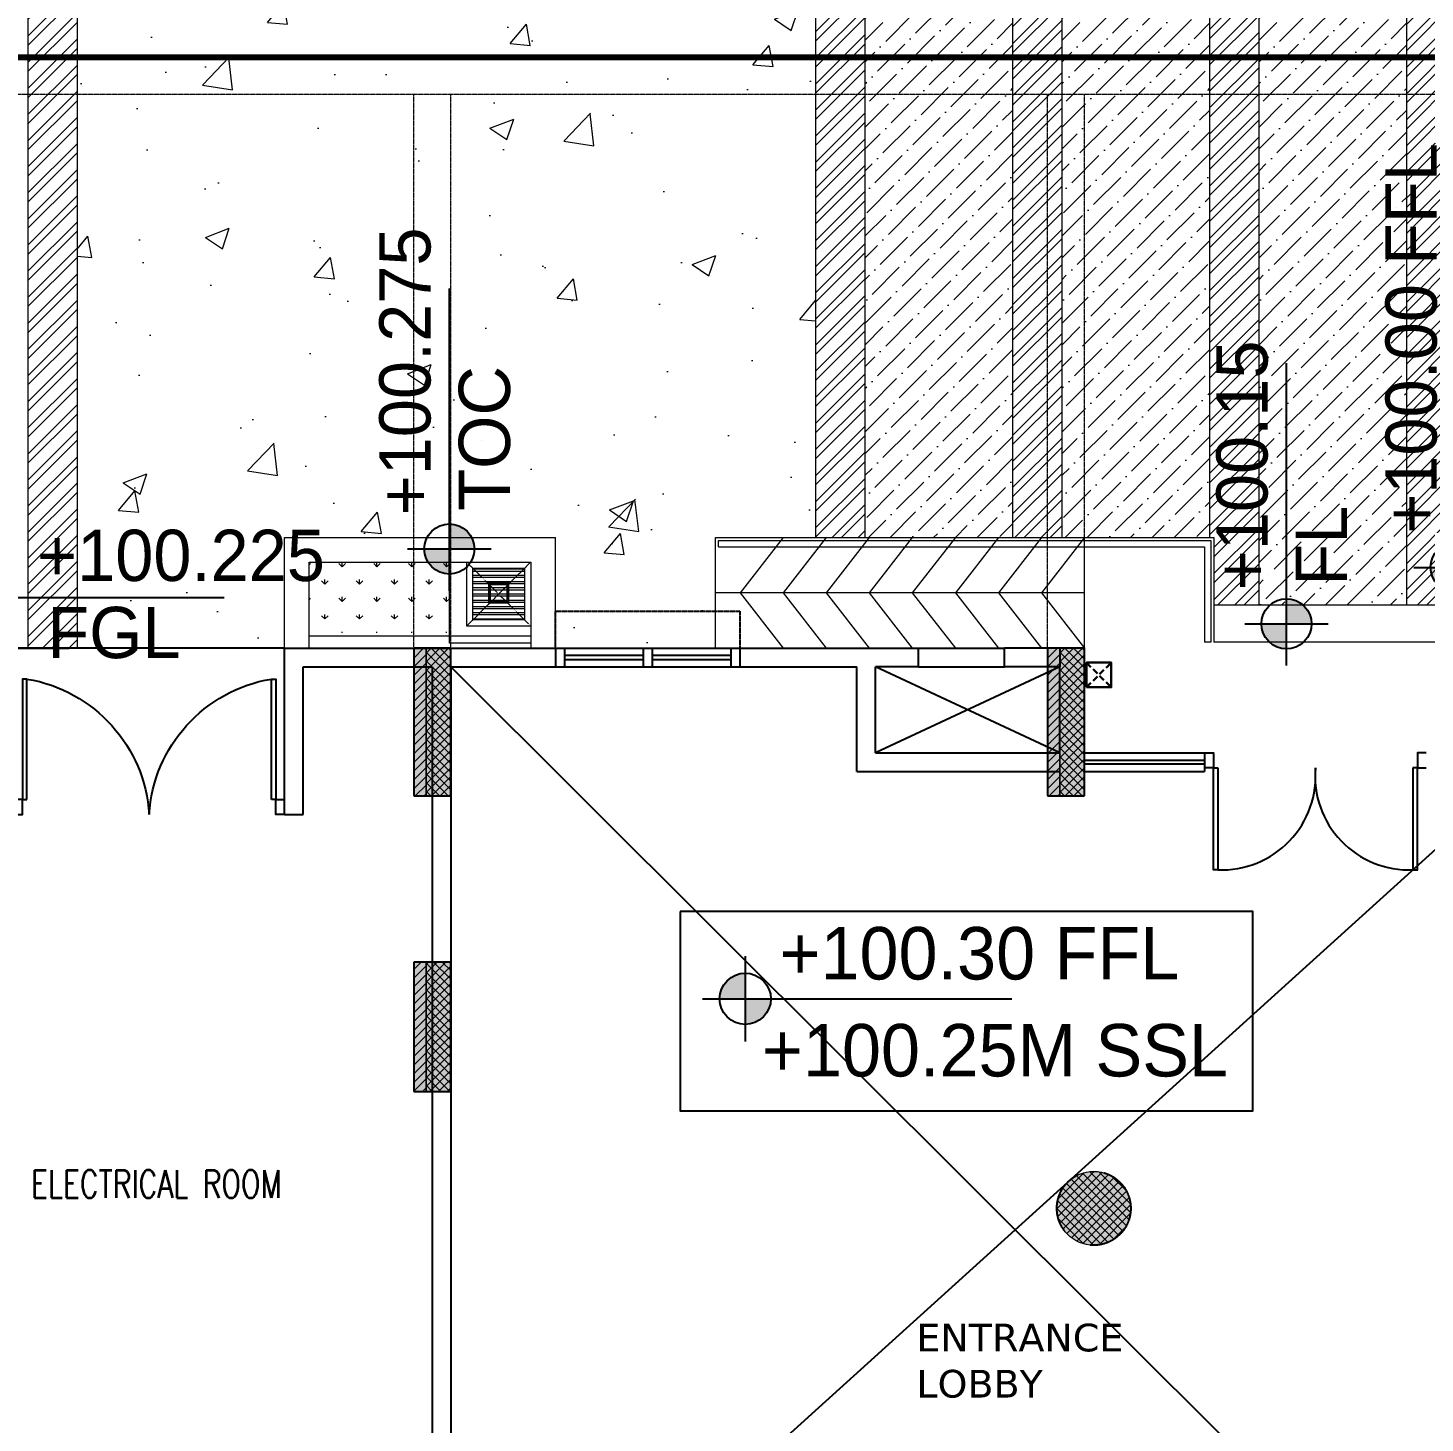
# Model space of a CAD drawing. Header units: millimetres. Extents: x 7964926 to 16080295, y -6277184 to -2986664.
# Drawn here: x 8075576 to 8086928, y -3097155 to -3085820 of the extents above; entities that cross this region are included whole.
import ezdxf

# ---------------------------------------------------------------- set-up
doc = ezdxf.new("R2010")
doc.units = ezdxf.units.MM
doc.header["$LTSCALE"] = 2000
doc.header["$MEASUREMENT"] = 0
for name, pattern in [('( Hidden )', [0.375, 0.25, -0.125]), ('1', [0, 0, 0]), ('CONTINOUS', [0]), ('DASHED2', [0.375, 0.25, -0.125]), ('HIDDEN', [0.375, 0.25, -0.125])]:
    doc.linetypes.add(name, pattern=pattern)
for name, color, linetype in [('a-chajja', 2, 'HIDDEN'), ('a-col', 8, 'DASHED2'), ('a-cutout', 8, 'Continuous'), ('a-door', 8, 'Continuous'), ('a-ele 1', 8, 'Continuous'), ('a-glazing', 5, 'Continuous'), ('a-hat col', 252, 'Continuous'), ('a-hatch', 8, 'Continuous'), ('a-hatch con 1', 253, 'Continuous'), ('a-stair', 1, 'Continuous'), ('a-text m', 8, 'Continuous'), ('a-wall', 8, 'Continuous'), ('a-window', 8, 'Continuous'), ('L-FL', 7, 'Continuous')]:
    doc.layers.add(name, color=color, linetype=linetype)
for name, color, linetype, lineweight in [('BASEMENT EDGE', 4, 'Continuous', 5), ('L - paving', 9, 'Continuous', 5), ('L-CHAMBERS', 50, 'Continuous', 5), ('L-CORECUT', 4, 'Continuous', 5), ('L-ELE 1', 24, 'Continuous', 20), ('L-ELE 2', 30, 'Continuous', 15), ('L-ELE 4', 27, 'Continuous', 9), ('L-ELE-4', 44, 'Continuous', 5), ('L-HATCH-1', 9, 'Continuous', 5), ('L-Paver 400x400', 250, '1', 13), ('L-SHRUBS', 96, 'Continuous', 18), ('PS-CUTOUT', 10, 'CONTINOUS', 30), ('STR-Column', 250, 'Continuous', 15), ('STR-Column Hatch', 250, 'Continuous', 15), ('STR-Podium Beam', 8, 'Continuous', 15), ('STR-Retaining Wall', 250, 'HIDDEN', 15)]:
    doc.layers.add(name, color=color, linetype=linetype, lineweight=lineweight)
doc.styles.add('a-100 txt m', font='romans.shx', dxfattribs={"width": 0.75, "height": 300})
doc.styles.add('a-con txt m', font='verdana.ttf', dxfattribs={"height": 300})
doc.styles.add('Century Gothic', font='GOTHIC.TTF')
doc.styles.get("Standard").update_dxf_attribs({"font": 'romans.shx', "width": 0.75})
pattern_1 = [(45, (5567526.440828342, -3588698.785654349), (-35.35533905932737, 35.35533905932738), []), (135, (5567526.440828342, -3588698.785654349), (-35.35533905932738, -35.35533905932737), [])]
pattern_2 = [(45, (5567526.440828342, -3591298.78565435), (-35.35533905932737, 35.35533905932738), []), (135, (5567526.440828342, -3591298.78565435), (-35.35533905932738, -35.35533905932737), [])]
pattern_3 = [(45, (5572676.440828342, -3588698.785654348), (-35.35533905932737, 35.35533905932738), []), (135, (5572676.440828342, -3588698.785654348), (-35.35533905932738, -35.35533905932737), [])]
pattern_4 = [(45, (5581338.427495865, -3480568.836016564), (-35.35533905932737, 35.35533905932738), [])]
pattern_5 = [(45, (5581338.427495865, -3483168.836016574), (-35.35533905932737, 35.35533905932738), [])]
pattern_6 = [(45, (5586488.427495865, -3480568.836016572), (-35.35533905932737, 35.35533905932738), [])]
pattern_7 = [(315, (5576713.427495865, -3569916.594752855), (35.35533905932738, 35.35533905932736), []), (44.99999999999999, (5576713.427495865, -3569916.594752855), (-35.35533905932736, 35.35533905932738), [])]
pattern_8 = [(45, (0, 0), (-106.0660171779821, 106.0660171779821), []), (45, (0, 75), (-106.0660171779821, 106.0660171779821), [])]

# ---------------------------------------------------------------- blocks, each defined once
blk = doc.blocks.new('basement - column')
at = {"layer": 'a-hat col'}
h = blk.add_hatch(color=256, dxfattribs=at)
h.dxf.hatch_style = 1
h.paths.add_polyline_path([(90925.0000493573, -4799.30829999689), (90625.00004935637, -4799.30829999689), (90625.00004935637, -5999.30829999689), (90925.0000493573, -5999.30829999689)])
h = blk.add_hatch(color=256, dxfattribs=at)
h.dxf.hatch_style = 1
h.paths.add_polyline_path([(96075.00004935637, -4799.308299995959), (95775.00004935637, -4799.308299995959), (95775.00004935637, -5999.308299995959), (96075.00004935637, -5999.308299995959)])
h = blk.add_hatch(color=256, dxfattribs=at)
h.dxf.hatch_style = 1
h.paths.add_polyline_path([(90925.0000493573, -7349.308299998287), (90625.0000493573, -7349.308299998287), (90625.0000493573, -8399.308299997821), (90925.0000493573, -8399.308299997821)])
h = blk.add_hatch(color=256, dxfattribs=at)
h.dxf.hatch_style = 1
edge = h.paths.add_edge_path()
edge.add_arc((96150.00004934799, -9349.308299996424), 300, 0, 360)
at = {"layer": 'a-col', "linetype": 'DASHED2', "ltscale": 0.001}
for points in [[(90625.00004935637, -5999.30829999689), (90925.0000493573, -5999.30829999689), (90925.0000493573, -4799.30829999689), (90625.00004935637, -4799.30829999689)], [(95775.00004935637, -5999.308299995959), (96075.00004935637, -5999.308299995959), (96075.00004935637, -4799.308299995959), (95775.00004935637, -4799.308299995959)], [(90625.0000493573, -8399.308299997821), (90925.0000493573, -8399.308299997821), (90925.0000493573, -7349.308299998287), (90625.0000493573, -7349.308299998287)]]:
    blk.add_lwpolyline(points, close=True, dxfattribs=at)
at = {"layer": 'a-col'}
blk.add_circle((96150.00004934799, -9349.308299996424), 300, dxfattribs=at)
blk = doc.blocks.new('finish lvl')
h = blk.add_hatch(color=256)
edge = h.paths.add_edge_path()
edge.add_ellipse((0.03779312691722225, 0.003030802937928456), major_axis=(-0.030468540123942, 0.030468540123942), ratio=0.9999999999984531, start_angle=-45.0000000000443, end_angle=45.00000000010281)
edge.add_line((-0.005295895751714852, 0.003030802937701083), (0.03779312691722236, 0.003030802937701083))
edge.add_line((0.03779312691722225, 0.003030802937928456), (0.03779312691722225, 0.04611982560686556))
edge = h.paths.add_edge_path()
edge.add_ellipse((0.03779312691722225, 0.003030802937928456), major_axis=(-0.030468540123909, 0.030468540123909), ratio=0.9999999999995983, start_angle=134.9999999999885, end_angle=224.999999999953)
edge.add_line((0.0808821495866141, 0.003030802938383204), (0.03779312691767689, 0.003030802938383204))
edge.add_line((0.03779312691722225, 0.003030802937928456), (0.03779312691722225, -0.04005821973088135))
for p, q in [((0.03779312691676751, 0.07484584072017242), (0.03779312691722225, -0.06878423484386076)), ((-0.03402191086343009, 0.00303080293815583), (0.4857257542894331, 0.003030802937473709))]:
    blk.add_line(p, q)
blk.add_ellipse((0.037793126917677, 0.00303080293815583), major_axis=(-0.030468540123953, 0.030468540123953), ratio=0.9999999999978331, start_param=1.570796326794534, end_param=7.85398163397412)
at = {"layer": 'L-FL'}
for tag, p in [('%%P0.00', (0.1256311287966128, 0.03566715156830469)), ('FIN.LVL.', (0.1074625354408454, -0.1030079454646966))]:
    blk.add_attdef(tag, p, '', height=0.08000000000000004, dxfattribs=at)
blk = doc.blocks.new('door1800')
at = {"layer": 'a-door'}
for points in [[(129709.0741693483, -237811.5001764167), (129709.0741693483, -237884.8335097501), (129583.3598836342, -237884.8335097501), (129583.3598836342, -237811.5001764167)], [(129709.0741693483, -239664.8335097511), (129709.0741693483, -239591.5001764176), (129583.3598836342, -239591.5001764176), (129583.3598836342, -239664.8335097511)]]:
    blk.add_lwpolyline(points, dxfattribs=at)
for points in [[(129583.3598836342, -237921.5001764167), (128730.7319394711, -237921.5001764167), (128730.7319394711, -237884.8335097501), (129583.3598836342, -237884.8335097501)], [(129583.3598836342, -239554.8335097511), (128730.7319394711, -239554.8335097511), (128730.7319394711, -239591.5001764176), (129583.3598836342, -239591.5001764176)]]:
    blk.add_lwpolyline(points, close=True, dxfattribs=at)
for centre, start, end in [((129517.360801338, -237953.6524357977), 177.6594249235245, 274.8088161668657), ((129517.360801338, -239522.68125037), 85.19118383318418, 182.340575076461)]:
    blk.add_arc(centre, 787.2856750260864, start, end, dxfattribs=at)
blk = doc.blocks.new('electrical room_2.2m')
at = {"layer": 'a-door'}
for points in [[(0, 0), (71.22302158270031, 0), (71.22302158270031, -122.0966084273532), (0, -122.0966084273532)], [(2200, 0), (2128.7769784173, 0), (2128.7769784173, -122.0966084273532), (2200, -122.0966084273532)]]:
    blk.add_lwpolyline(points, dxfattribs=at)
for points in [[(106.8345323745161, -122.0966084273532), (106.8345323745161, -1100), (71.22302158270031, -1100), (71.22302158270031, -122.0966084273532)], [(2093.165467626415, -122.0966084273532), (2093.165467626415, -1100), (2128.7769784173, -1100), (2128.7769784173, -122.0966084273532)]]:
    blk.add_lwpolyline(points, close=True, dxfattribs=at)
for centre, radius, start, end in [((-89.00490347947928, 74.89994564745575), 1191.109972668907, 279.463402985124, 356.4294352918213), ((2288.963353715837, 75.30975727597252), 1191.507380513279, 183.5891172848241, 260.5418078753237)]:
    blk.add_arc(centre, radius, start, end, dxfattribs=at)
blk = doc.blocks.new('block 2')
at = {"layer": 'a-hatch con 1'}
h = blk.add_hatch(color=256, dxfattribs=at)
h.dxf.hatch_style = 1
edge = h.paths.add_edge_path()
edge.add_arc((8161818.714083214, -2858755.335130216), 300, 0, 360)
at = {"layer": 'a-chajja', "ltscale": 0.005}
blk.add_lwpolyline([(8157443.714083211, -2854205.335130211), (8157443.714083211, -2853905.335130209), (8158943.714083211, -2853905.335130209), (8158943.714083211, -2854205.335130211)], dxfattribs=at)
at = {"layer": 'a-col'}
blk.add_circle((8161818.714083214, -2858755.335130216), 300, dxfattribs=at)
at = {"layer": 'a-cutout', "linetype": 'HIDDEN', "ltscale": 1000}
for p, q in [((8165343.714083218, -2863080.335130209), (8156593.714083215, -2854355.335130205)), ((8156593.714083215, -2863080.335842613), (8165293.714083212, -2855205.335130209))]:
    blk.add_line(p, q, dxfattribs=at)
at = {"layer": 'a-stair', "color": 8}
for p, q in [((8155243.714083215, -2854205.335129984), (8153043.714083214, -2854205.335129986)), ((8160393.714083215, -2854205.335130203), (8161093.714083214, -2854205.335130203)), ((8161543.714083211, -2855055.335130211), (8160043.714083211, -2854355.335130211)), ((8161543.714083211, -2854355.335130209), (8160043.714083211, -2855055.335130211)), ((8160393.714083215, -2854355.335130204), (8161093.714083214, -2854355.335130204))]:
    blk.add_line(p, q, dxfattribs=at)
at = {"layer": 'a-wall'}
for p, q in [((8152418.714083214, -2854205.335130211), (8153493.714083214, -2854205.335130212)), ((8155243.714083215, -2854205.335130211), (8156393.714083211, -2854205.335130209)), ((8155243.714083215, -2855555.335130211), (8155243.714083215, -2854205.335130211)), ((8156393.714083211, -2854205.335130211), (8157443.714083211, -2854205.335130211)), ((8157443.714083211, -2854205.335130211), (8157443.714083211, -2854355.335130209)), ((8158943.714083211, -2854205.335130208), (8160393.714083212, -2854205.335130203)), ((8158943.714083211, -2854205.335130208), (8158943.714083211, -2854355.335130209)), ((8160393.714083212, -2854355.335130208), (8160393.714083212, -2854205.335130203)), ((8161093.714083214, -2854355.335130204), (8161093.714083214, -2854205.335130206)), ((8161543.714083211, -2854205.335130209), (8161093.714083214, -2854205.335130206)), ((8161543.714083211, -2854205.335130206), (8161543.714083211, -2854355.335130206)), ((8155393.714083214, -2854355.335130211), (8156443.714083214, -2854355.335130209)), ((8155393.714083214, -2855555.335130211), (8155393.714083214, -2854355.335130211)), ((8156443.714083214, -2854355.335130209), (8156443.714083214, -2861230.335130209)), ((8156593.714083212, -2854355.335130209), (8157443.714083211, -2854355.335130209)), ((8156593.714083214, -2854355.335130208), (8156593.714083215, -2863730.335130208)), ((8158943.714083211, -2854355.335130209), (8159893.714083211, -2854355.335130209)), ((8159893.714083211, -2855205.335130209), (8159893.714083211, -2854355.335130209)), ((8160043.714083211, -2855055.335130211), (8160043.714083211, -2854355.335130211)), ((8160393.714083212, -2854355.335130208), (8160043.714083211, -2854355.335130211)), ((8161543.714083211, -2854355.335130209), (8161093.714083214, -2854355.335130206)), ((8161543.714083211, -2855055.335130211), (8161543.714083211, -2854355.335130209)), ((8160043.714083211, -2855055.335130211), (8161543.714083211, -2855055.335130211)), ((8159893.714083211, -2855205.335130209), (8161543.714083211, -2855205.335130209)), ((8155243.714083215, -2855555.335130211), (8155393.714083214, -2855555.335130211))]:
    blk.add_line(p, q, dxfattribs=at)
at = {"layer": 'a-window'}
for p, q in [((8157443.714083211, -2854205.335130211), (8158943.714083211, -2854205.335130211)), ((8157518.714083211, -2854205.335130211), (8157518.714083211, -2854355.335130209)), ((8158156.214083211, -2854205.335130213), (8158156.214083211, -2854355.335130211)), ((8158231.214083211, -2854205.335130213), (8158231.214083211, -2854355.335130211)), ((8158868.714083211, -2854205.335130211), (8158868.714083211, -2854355.335130209)), ((8157518.714083211, -2854262.835130209), (8158156.214083211, -2854262.835130211)), ((8157518.714083211, -2854297.835130211), (8158156.214083211, -2854297.835130212)), ((8158231.214083211, -2854262.835130211), (8158868.714083211, -2854262.835130209)), ((8158231.214083211, -2854297.835130212), (8158868.714083211, -2854297.835130211)), ((8157443.714083211, -2854355.335130209), (8158943.714083211, -2854355.335130209)), ((8161743.714083212, -2855055.335130211), (8162718.714083214, -2855055.335130211)), ((8161743.714083212, -2855115.335130211), (8162718.714083214, -2855115.335130211)), ((8162718.714083214, -2855055.335130193), (8162718.714083214, -2855205.335130211)), ((8161743.714083212, -2855145.335130209), (8162718.714083214, -2855145.335130209)), ((8161743.714083212, -2855205.335130209), (8162718.714083214, -2855205.335130209))]:
    blk.add_line(p, q, dxfattribs=at)
at = {"layer": 'a-glazing', "xscale": 0.971223021582166, "yscale": 0.971223021582166, "zscale": 0.971223021582166, "rotation": 90}
blk.add_blockref('door1800', (7931750.710314887, -2981031.774071591), dxfattribs=at)
at = {"layer": 'a-hatch', "xscale": -1, "rotation": 180}
blk.add_blockref('electrical room_2.2m', (8153043.714083214, -2855555.335130211), dxfattribs=at)

msp = doc.modelspace()

# ---------------------------------------------------------------- hatches: boundary and pattern name
at = {"layer": 'L - paving'}
h = msp.add_hatch(dxfattribs=at)
h.set_pattern_fill('AR-CONC', color=252, scale=275)
h.set_pattern_definition([(49.99999999999999, (0, 0), (1972.465502152072, -172.5683712021365), [206.25, -2268.75]), (355, (0, 0), (-381.56616743575, 2068.528367675033), [165, -1815]), (100.45144446, (164.37212275, -14.380696), (1590.899328499558, 1895.959975163731), [175.285528, -1928.140808]), (46.18420000000002, (0, 550), (2934.913659346824, -455.1780221809605), [309.3749999999999, -3403.125]), (96.63563549, (244.57604875, 512.06840575), (2570.320350604128, 2678.826152130014), [262.9284405, -2892.21284]), (351.1841639899999, (0, 550), (2570.320348900626, 2678.826150742473), [247.5, -2722.50000275]), (21, (275, 412.5), (1641.49439332577, -1107.201949329682), [206.25, -2268.75]), (326.0000000000001, (275, 412.5), (669.1171627843497, 1994.162623878846), [165, -1815]), (71.45144474, (411.7911985, 320.2331715), (2310.61153600742, 886.9606702174731), [175.2855225, -1928.140808]), (37.50000000000001, (0, 0), (33.43960212254934, 915.4580980361065), [0, -1793, 0, -1842.5, 0, -1821.875]), (7.499999999999999, (0, 0), (723.4412279659086, 1084.632207676491), [0, -1050.5, 0, -1751.75, 0, -694.375]), (327.5, (-613.25, 0), (1468.011699474125, -62.02589726954433), [0, -687.5, 0, -2145, 0, -2846.25]), (317.5, (-888.25, 0), (1603.761965691562, 275.2887014138738), [0, -893.75, 0, -1424.5, 0, -2021.25])])
h.paths.add_polyline_path([(8076936.190326476, -3082769.965250115), (8075976.190326476, -3082769.965250115), (8075976.190326478, -3082059.965250115), (8076936.190326476, -3082059.965250115)], flags=16)
h.paths.add_polyline_path([(8081161.253626472, -3089959.965259583), (8081976.190326476, -3089959.965259583), (8081976.190326476, -3082059.965250113), (8081976.057637571, -3082059.965250113), (8081016.057637572, -3082059.965250112), (8075976.123982028, -3082059.965250115), (8075976.256670929, -3090859.965240718), (8077661.253626476, -3090859.965254886), (8077661.253626476, -3089959.965259583), (8079861.253626471, -3089959.965259584), (8079861.253626472, -3090859.965273384), (8081161.253626472, -3090859.965284314)])
h = msp.add_hatch(dxfattribs=at)
h.set_pattern_fill('ANSI36', color=256, scale=1000)
h.set_pattern_definition([(45, (8014508.394059982, -3160507.563907777), (66.29126073623884, 243.0679560328757), [312.5, -62.5, 0, -62.5])])
h.paths.add_polyline_path([(8082376.190326475, -3089959.965259583), (8083576.190326479, -3089959.965259583), (8083576.190326476, -3084109.965291646), (8082376.190326476, -3084109.965291646)])
h = msp.add_hatch(dxfattribs=at)
h.set_pattern_fill('ANSI36', color=256, scale=1000)
h.set_pattern_definition([(45, (8016108.394059982, -3160507.563907777), (66.29126073623884, 243.0679560328757), [312.5, -62.5, 0, -62.5])])
h.paths.add_polyline_path([(8083976.190326478, -3089959.965259583), (8085176.190326481, -3089959.965259583), (8085176.190326477, -3084109.965291646), (8083976.190326476, -3084109.965291646)])
h = msp.add_hatch(dxfattribs=at)
h.set_pattern_fill('ANSI36', color=256, scale=1000)
h.set_pattern_definition([(45, (8017708.394059982, -3160507.563907777), (66.29126073623884, 243.0679560328757), [312.5, -62.5, 0, -62.5])])
h.paths.add_polyline_path([(8085576.190326476, -3090509.965240724), (8086776.190326476, -3090509.965240724), (8086776.190326478, -3084109.965291646), (8085576.19032648, -3084109.965291646)])
at = {"layer": 'L-HATCH-1'}
h = msp.add_hatch(dxfattribs=at)
h.set_pattern_fill('STEEL', color=26, scale=1200)
h.set_pattern_definition(pattern_8)
h.paths.add_polyline_path([(8075576.190326479, -3090859.965240719), (8075976.190326482, -3090859.965240718), (8075976.190326479, -3082059.965250114), (8075576.190326477, -3082059.965250114)])
h = msp.add_hatch(dxfattribs=at)
h.set_pattern_fill('STEEL', color=26, scale=1200)
h.set_pattern_definition(pattern_8)
h.paths.add_polyline_path([(8081976.190326481, -3089959.965259583), (8082376.190326482, -3089959.965259583), (8082376.190326479, -3082059.965250114), (8081976.190326477, -3082059.965250114)])
h = msp.add_hatch(dxfattribs=at)
h.set_pattern_fill('STEEL', color=26, scale=1200)
h.set_pattern_definition(pattern_8)
h.paths.add_polyline_path([(8083576.190326481, -3089959.965259583), (8083976.190326482, -3089959.965259583), (8083976.190326479, -3082059.965250114), (8083576.190326477, -3082059.965250114)])
h = msp.add_hatch(dxfattribs=at)
h.set_pattern_fill('STEEL', color=26, scale=1200)
h.set_pattern_definition(pattern_8)
h.paths.add_polyline_path([(8085211.386266002, -3089959.965259583), (8085211.386266002, -3090509.965240724), (8085576.190326482, -3090509.965240724), (8085576.190326479, -3082059.965250114), (8085176.190326477, -3082059.965250114), (8085176.190326481, -3089959.965259583)])
h = msp.add_hatch(dxfattribs=at)
h.set_pattern_fill('STEEL', color=26, scale=1200)
h.set_pattern_definition(pattern_8)
h.paths.add_polyline_path([(8086776.190326481, -3090509.965240724), (8087176.190326482, -3090509.965240724), (8087176.190326479, -3082059.965250114), (8086776.190326477, -3082059.965250114)])
at = {"layer": 'L-Paver 400x400', "true_color": 0x636466}
h = msp.add_hatch(dxfattribs=at)
h.set_pattern_fill('ANSI32', color=251, scale=135, angle=315)
h.set_pattern_definition([(0, (80527.50619294867, 57849.15650661709), (1.4210854715202e-14, 50.62500000000001), []), (0, (80544.38119292073, 57832.28150664549), (1.4210854715202e-14, 50.62500000000001), [])])
h.paths.add_polyline_path([(8079611.253626472, -3090209.965291785), (8079191.253626303, -3090209.965291784), (8079191.253626302, -3090629.965291589), (8079611.253626471, -3090629.965291589)])
at = {"layer": 'L-SHRUBS'}
h = msp.add_hatch(dxfattribs=at)
h.set_pattern_fill('GRASS', color=256, scale=200)
h.set_pattern_definition([(90, (0, 0), (-141.4213562, 141.4213562), [37.5, -245.3427126]), (45, (0, 0), (-141.4213562373095, 141.4213562373095), [37.5, -162.5]), (135, (0, 0), (-141.4213562373095, -141.4213562373095), [37.5, -162.5])])
h.paths.add_polyline_path([(8077861.253626477, -3090734.965291171), (8079001.253626473, -3090734.965291171), (8079001.253626476, -3090159.965259583), (8077861.253626477, -3090159.965259583)])
at = {"layer": 'STR-Column Hatch'}
h = msp.add_hatch(dxfattribs=at)
h.set_pattern_fill('ANSI31', color=250, scale=400)
h.set_pattern_definition(pattern_4)
h.paths.add_polyline_path([(8078711.057686947, -3092059.965240715), (8078811.057686947, -3092059.965240715), (8078811.057686947, -3090859.965240715), (8078711.057686947, -3090859.965240715)])
h = msp.add_hatch(dxfattribs=at)
h.set_pattern_fill('ANSI31', color=250, scale=400)
h.set_pattern_definition(pattern_4)
h.paths.add_polyline_path([(8078711.057686947, -3092059.965240715), (8078811.057686947, -3092059.965240715), (8078811.057686947, -3090859.965240715), (8078711.057686947, -3090859.965240715)])
h = msp.add_hatch(dxfattribs=at)
h.set_pattern_fill('ANSI37', color=250, scale=400)
h.set_pattern_definition(pattern_1)
h.paths.add_polyline_path([(8078811.057686947, -3092059.965240723), (8079011.057686947, -3092059.965240723), (8079011.057686947, -3090859.965240723), (8078811.057686947, -3090859.965240723)])
h = msp.add_hatch(dxfattribs=at)
h.set_pattern_fill('ANSI37', color=250, scale=400)
h.set_pattern_definition(pattern_1)
h.paths.add_polyline_path([(8078811.057686947, -3092059.965240723), (8079011.057686947, -3092059.965240723), (8079011.057686947, -3090859.965240723), (8078811.057686947, -3090859.965240723)])
h = msp.add_hatch(dxfattribs=at)
h.set_pattern_fill('ANSI37', color=250, scale=400)
h.set_pattern_definition(pattern_1)
h.paths.add_polyline_path([(8078811.057686947, -3092059.965240723), (8079011.057686947, -3092059.965240723), (8079011.057686947, -3090859.965240723), (8078811.057686947, -3090859.965240723)])
h = msp.add_hatch(dxfattribs=at)
h.set_pattern_fill('ANSI37', color=250, scale=400)
h.set_pattern_definition(pattern_1)
h.paths.add_polyline_path([(8078811.057686947, -3092059.965240723), (8079011.057686947, -3092059.965240723), (8079011.057686947, -3090859.965240723), (8078811.057686947, -3090859.965240723)])
h = msp.add_hatch(dxfattribs=at)
h.set_pattern_fill('ANSI31', color=250, scale=400)
h.set_pattern_definition(pattern_6)
h.paths.add_polyline_path([(8083861.057686947, -3092059.965240723), (8083961.057686947, -3092059.965240723), (8083961.057686947, -3090859.965240723), (8083861.057686947, -3090859.965240723)])
h = msp.add_hatch(dxfattribs=at)
h.set_pattern_fill('ANSI31', color=250, scale=400)
h.set_pattern_definition(pattern_6)
h.paths.add_polyline_path([(8083861.057686947, -3092059.965240723), (8083961.057686947, -3092059.965240723), (8083961.057686947, -3090859.965240723), (8083861.057686947, -3090859.965240723)])
h = msp.add_hatch(dxfattribs=at)
h.set_pattern_fill('ANSI37', color=250, scale=400)
h.set_pattern_definition(pattern_3)
h.paths.add_polyline_path([(8083961.057686947, -3092059.965240723), (8084161.057686947, -3092059.965240723), (8084161.057686947, -3090859.965240723), (8083961.057686947, -3090859.965240723)])
h = msp.add_hatch(dxfattribs=at)
h.set_pattern_fill('ANSI37', color=250, scale=400)
h.set_pattern_definition(pattern_3)
h.paths.add_polyline_path([(8083961.057686947, -3092059.965240723), (8084161.057686947, -3092059.965240723), (8084161.057686947, -3090859.965240723), (8083961.057686947, -3090859.965240723)])
h = msp.add_hatch(dxfattribs=at)
h.set_pattern_fill('ANSI37', color=250, scale=400)
h.set_pattern_definition(pattern_3)
h.paths.add_polyline_path([(8083961.057686947, -3092059.965240723), (8084161.057686947, -3092059.965240723), (8084161.057686947, -3090859.965240723), (8083961.057686947, -3090859.965240723)])
h = msp.add_hatch(dxfattribs=at)
h.set_pattern_fill('ANSI37', color=250, scale=400)
h.set_pattern_definition(pattern_3)
h.paths.add_polyline_path([(8083961.057686947, -3092059.965240723), (8084161.057686947, -3092059.965240723), (8084161.057686947, -3090859.965240723), (8083961.057686947, -3090859.965240723)])
h = msp.add_hatch(dxfattribs=at)
h.set_pattern_fill('ANSI31', color=250, scale=400)
h.set_pattern_definition(pattern_5)
h.paths.add_polyline_path([(8078711.057686947, -3094459.965240725), (8078811.057686947, -3094459.965240725), (8078811.057686947, -3093409.965240725), (8078711.057686947, -3093409.965240725)])
h = msp.add_hatch(dxfattribs=at)
h.set_pattern_fill('ANSI31', color=250, scale=400)
h.set_pattern_definition(pattern_5)
h.paths.add_polyline_path([(8078711.057686947, -3094459.965240725), (8078811.057686947, -3094459.965240725), (8078811.057686947, -3093409.965240725), (8078711.057686947, -3093409.965240725)])
h = msp.add_hatch(dxfattribs=at)
h.set_pattern_fill('ANSI37', color=250, scale=400)
h.set_pattern_definition(pattern_2)
h.paths.add_polyline_path([(8078811.057686947, -3094459.965240725), (8079011.057686947, -3094459.965240725), (8079011.057686947, -3093409.965240725), (8078811.057686947, -3093409.965240725)])
h = msp.add_hatch(dxfattribs=at)
h.set_pattern_fill('ANSI37', color=250, scale=400)
h.set_pattern_definition(pattern_2)
h.paths.add_polyline_path([(8078811.057686947, -3094459.965240725), (8079011.057686947, -3094459.965240725), (8079011.057686947, -3093409.965240725), (8078811.057686947, -3093409.965240725)])
h = msp.add_hatch(dxfattribs=at)
h.set_pattern_fill('ANSI37', color=250, scale=400)
h.set_pattern_definition(pattern_2)
h.paths.add_polyline_path([(8078811.057686947, -3094459.965240725), (8079011.057686947, -3094459.965240725), (8079011.057686947, -3093409.965240725), (8078811.057686947, -3093409.965240725)])
h = msp.add_hatch(dxfattribs=at)
h.set_pattern_fill('ANSI37', color=250, scale=400)
h.set_pattern_definition(pattern_2)
h.paths.add_polyline_path([(8078811.057686947, -3094459.965240725), (8079011.057686947, -3094459.965240725), (8079011.057686947, -3093409.965240725), (8078811.057686947, -3093409.965240725)])
h = msp.add_hatch(dxfattribs=at)
h.set_pattern_fill('ANSI37', color=250, scale=400, angle=-90.00000000000001)
h.set_pattern_definition(pattern_7)
edge = h.paths.add_edge_path()
edge.add_arc((8084236.057686947, -3095409.965240722), 300, 0, 360)
h = msp.add_hatch(dxfattribs=at)
h.set_pattern_fill('ANSI37', color=250, scale=400, angle=-90.00000000000001)
h.set_pattern_definition(pattern_7)
edge = h.paths.add_edge_path()
edge.add_arc((8084236.057686947, -3095409.965240722), 300, 0, 360)

# ---------------------------------------------------------------- linework, layer by layer
at = {"layer": 'BASEMENT EDGE', "color": 2, "linetype": '( Hidden )', "ltscale": 0.01, "const_width": 50}
msp.add_lwpolyline([(7981805.827278946, -3086059.967953469), (7976491.006109476, -3129797.46565373), (7978510.206521805, -3129797.46565373), (7978510.206521805, -3137797.465291389), (7982586.190326475, -3137797.465291393), (7982586.190326475, -3145584.965291392), (8038276.190326475, -3145584.965291392), (8038276.190326475, -3143084.965291393), (8166136.190326478, -3143084.965291393), (8166136.191441908, -3086059.965282003)], close=True, dxfattribs=at)
at = {"layer": 'L-CHAMBERS', "color": 42}
msp.add_lwpolyline([(8079661.253626472, -3090819.965291785), (8079001.253626474, -3090819.965291785), (8079001.253626474, -3090159.965259583)], dxfattribs=at)
for points in [[(8079661.253626472, -3090679.965291785), (8079141.253626474, -3090679.965291785), (8079141.253626474, -3090159.965291785), (8079661.253626472, -3090159.965291785)], [(8079611.253626472, -3090629.965291785), (8079191.253626474, -3090629.965291785), (8079191.253626474, -3090209.965291785), (8079611.253626472, -3090209.965291785)]]:
    msp.add_lwpolyline(points, close=True, dxfattribs=at)
at = {"layer": 'L-CORECUT', "const_width": 25}
msp.add_lwpolyline([(8079326.253626473, -3090484.965215594), (8079476.253626473, -3090484.965215594), (8079476.253626473, -3090334.965316926), (8079326.253626473, -3090334.965316926)], close=True, dxfattribs=at)
at = {"layer": 'L-ELE 1'}
for p, q in [((8077661.253626477, -3089959.965259583), (8079861.253626471, -3089959.965259584)), ((8077661.253626477, -3090859.965291171), (8077661.253626477, -3089959.965259583)), ((8079861.253626472, -3090859.965341625), (8079861.253626471, -3089959.965259584))]:
    msp.add_line(p, q, dxfattribs=at)
at = {"layer": 'L-ELE 2'}
for p, q in [((8081161.253626473, -3090859.965208613), (8081161.253626473, -3089959.965259583)), ((8081161.253626473, -3089959.965259583), (8084161.253626473, -3089959.965259583)), ((8084161.253626473, -3090859.965208613), (8084161.253626473, -3089959.965259583)), ((8084161.253626473, -3089959.965259583), (8085211.386266002, -3089959.965259583)), ((8085211.386266002, -3089959.965259583), (8085211.386266002, -3090809.965240724)), ((8087911.057686948, -3090509.965240724), (8085211.386266002, -3090509.965240724)), ((8087911.057686946, -3090809.965240724), (8085211.386266002, -3090809.965240724))]:
    msp.add_line(p, q, dxfattribs=at)
for points in [[(8077861.253626477, -3090859.965291171), (8077861.253626477, -3090159.965259583), (8079661.253626472, -3090159.965259583), (8079661.253626472, -3090859.965240717)], [(8077861.253626477, -3090759.965240719), (8079661.253626472, -3090759.965240719)], [(8078711.057686947, -3090859.965291171), (8079011.057686954, -3090859.965291171)]]:
    msp.add_lwpolyline(points, dxfattribs=at)
at = {"layer": 'L-ELE 4'}
for p, q in [((8075576.190326478, -3084309.965291396), (8075576.190326478, -3090859.965240718)), ((8075976.190326478, -3084309.965291396), (8075976.190326478, -3090859.965240718))]:
    msp.add_line(p, q, dxfattribs=at)
for points in [[(8081976.190326478, -3082059.965250115), (8081976.190326478, -3089959.965259583)], [(8082376.190326478, -3082059.965250115), (8082376.190326478, -3089959.965259583)], [(8083576.190326478, -3082059.965250115), (8083576.190326478, -3089959.965259583)], [(8083976.190326478, -3082059.965250115), (8083976.190326478, -3089959.965259583)], [(8085176.190326478, -3082059.965250115), (8085176.190326478, -3089959.965259583)], [(8085576.190326478, -3082059.965250115), (8085576.190326478, -3090509.965240724)], [(8086776.190326478, -3082059.965250115), (8086776.190326478, -3090509.965240724)]]:
    msp.add_lwpolyline(points, dxfattribs=at)
at = {"layer": 'L-ELE 4', "color": 2, "linetype": '( Hidden )', "ltscale": 0.01, "const_width": 50}
msp.add_lwpolyline([(7981805.827280783, -3086059.967953469), (7976491.006111314, -3129797.46565373), (7978510.206523643, -3129797.46565373), (7978510.206523643, -3137797.465291389), (7982586.190328312, -3137797.465291393), (7982586.190328312, -3145584.965291392), (8038276.190328312, -3145584.965291392), (8038276.190328312, -3143084.965291393), (8166136.190328316, -3143084.965291393), (8166136.191443746, -3086059.965282003)], close=True, dxfattribs=at)
at = {"layer": 'L-ELE 4', "color": 251, "true_color": 0x636466}
for points in [[(8081711.717864817, -3089959.965259589), (8081361.784184581, -3090409.965234104), (8081711.717864821, -3090859.963480608)], [(8082061.651545053, -3089959.965259587), (8081711.717864817, -3090409.965234103), (8082061.651545057, -3090859.963480607)], [(8082411.58522529, -3089959.965259585), (8082061.651545053, -3090409.965234102), (8082411.585225293, -3090859.963480606)], [(8082761.518905526, -3089959.965259583), (8082411.58522529, -3090409.9652341), (8082761.51890553, -3090859.963480604)], [(8083111.452585762, -3089959.965259582), (8082761.518905526, -3090409.965234098), (8083111.452585766, -3090859.963480602)], [(8083461.386265999, -3089959.965259581), (8083111.452585762, -3090409.965234097), (8083461.386266002, -3090859.963480601)], [(8083811.319946235, -3089959.965259579), (8083461.386265999, -3090409.965234096), (8083811.319946239, -3090859.9634806)], [(8084161.253626471, -3089959.965259578), (8083811.319946235, -3090409.965234095), (8084161.253626475, -3090859.963480599)], [(8084161.253626473, -3090409.965234098), (8081161.253626471, -3090409.965234098)]]:
    msp.add_lwpolyline(points, dxfattribs=at)
at = {"layer": 'L-ELE-4'}
for p, q in [((8081186.253626473, -3090034.965259583), (8081186.253626473, -3089984.965259583)), ((8081186.253626473, -3089984.965259583), (8085186.386266002, -3089984.965259583)), ((8085186.386266002, -3089984.965259583), (8085186.386266002, -3090809.965240724)), ((8081186.253626473, -3090034.965259583), (8085136.386266002, -3090034.965259583)), ((8085136.386266002, -3090034.965259583), (8085136.386266002, -3090809.965240724)), ((8085186.386266002, -3090809.965240724), (8085136.386266002, -3090809.965240724))]:
    msp.add_line(p, q, dxfattribs=at)
at = {"layer": 'L-FL', "color": 2, "ltscale": 0.5}
msp.add_lwpolyline([(8080876.210024132, -3092998.304769632), (8080876.210024132, -3094616.952373607), (8085529.486914878, -3094616.952373607), (8085529.486914878, -3092998.304769632)], close=True, dxfattribs=at)
at = {"layer": 'L-Paver 400x400', "color": 251, "linetype": '( Hidden )', "ltscale": 0.005, "true_color": 0x636466}
for p, q in [((8079141.253626474, -3090159.965291786), (8079661.253626473, -3090679.965291785)), ((8079141.253626473, -3090679.965291785), (8079661.253626473, -3090159.965291785))]:
    msp.add_line(p, q, dxfattribs=at)
at = {"layer": 'PS-CUTOUT', "color": 8, "linetype": 'HIDDEN', "ltscale": 0.1}
for p, q in [((8084177.557686936, -3090976.965240727), (8084377.557686936, -3091176.965240727)), ((8084177.557686936, -3091176.965240727), (8084377.557686936, -3090976.965240727)), ((8084177.557686936, -3090976.965240727), (8084377.557686936, -3091176.965240727)), ((8084177.557686936, -3091176.965240727), (8084377.557686936, -3090976.965240727))]:
    msp.add_line(p, q, dxfattribs=at)
at = {"layer": 'PS-CUTOUT', "linetype": 'Continuous'}
msp.add_lwpolyline([(8084177.557686936, -3091176.965240727), (8084377.557686936, -3091176.965240727), (8084377.557686936, -3090976.965240727), (8084177.557686936, -3090976.965240727)], close=True, dxfattribs=at)
msp.add_lwpolyline([(8084177.557686936, -3091176.965240727), (8084377.557686936, -3091176.965240727), (8084377.557686936, -3090976.965240727), (8084177.557686936, -3090976.965240727)], close=True, dxfattribs=at)
at = {"layer": 'STR-Column', "color": 8}
for points in [[(8078711.057686947, -3092059.965240715), (8078811.057686947, -3092059.965240715), (8078811.057686947, -3090859.965240715), (8078711.057686947, -3090859.965240715)], [(8078711.057686947, -3092059.965240715), (8078811.057686947, -3092059.965240715), (8078811.057686947, -3090859.965240715), (8078711.057686947, -3090859.965240715)], [(8078811.057686947, -3092059.965240723), (8079011.057686947, -3092059.965240723), (8079011.057686947, -3090859.965240723), (8078811.057686947, -3090859.965240723)], [(8078811.057686947, -3092059.965240723), (8079011.057686947, -3092059.965240723), (8079011.057686947, -3090859.965240723), (8078811.057686947, -3090859.965240723)], [(8078811.057686947, -3092059.965240723), (8079011.057686947, -3092059.965240723), (8079011.057686947, -3090859.965240723), (8078811.057686947, -3090859.965240723)], [(8078811.057686947, -3092059.965240723), (8079011.057686947, -3092059.965240723), (8079011.057686947, -3090859.965240723), (8078811.057686947, -3090859.965240723)], [(8083861.057686947, -3092059.965240723), (8083961.057686947, -3092059.965240723), (8083961.057686947, -3090859.965240723), (8083861.057686947, -3090859.965240723)], [(8083861.057686947, -3092059.965240723), (8083961.057686947, -3092059.965240723), (8083961.057686947, -3090859.965240723), (8083861.057686947, -3090859.965240723)], [(8083961.057686947, -3092059.965240723), (8084161.057686947, -3092059.965240723), (8084161.057686947, -3090859.965240723), (8083961.057686947, -3090859.965240723)], [(8083961.057686947, -3092059.965240723), (8084161.057686947, -3092059.965240723), (8084161.057686947, -3090859.965240723), (8083961.057686947, -3090859.965240723)], [(8083961.057686947, -3092059.965240723), (8084161.057686947, -3092059.965240723), (8084161.057686947, -3090859.965240723), (8083961.057686947, -3090859.965240723)], [(8083961.057686947, -3092059.965240723), (8084161.057686947, -3092059.965240723), (8084161.057686947, -3090859.965240723), (8083961.057686947, -3090859.965240723)], [(8078711.057686947, -3094459.965240725), (8078811.057686947, -3094459.965240725), (8078811.057686947, -3093409.965240725), (8078711.057686947, -3093409.965240725)], [(8078711.057686947, -3094459.965240725), (8078811.057686947, -3094459.965240725), (8078811.057686947, -3093409.965240725), (8078711.057686947, -3093409.965240725)], [(8078811.057686947, -3094459.965240725), (8079011.057686947, -3094459.965240725), (8079011.057686947, -3093409.965240725), (8078811.057686947, -3093409.965240725)], [(8078811.057686947, -3094459.965240725), (8079011.057686947, -3094459.965240725), (8079011.057686947, -3093409.965240725), (8078811.057686947, -3093409.965240725)], [(8078811.057686947, -3094459.965240725), (8079011.057686947, -3094459.965240725), (8079011.057686947, -3093409.965240725), (8078811.057686947, -3093409.965240725)], [(8078811.057686947, -3094459.965240725), (8079011.057686947, -3094459.965240725), (8079011.057686947, -3093409.965240725), (8078811.057686947, -3093409.965240725)]]:
    msp.add_lwpolyline(points, close=True, dxfattribs=at)
at = {"layer": 'STR-Column'}
msp.add_circle((8084236.057686947, -3095409.965240722), 300, dxfattribs=at)
msp.add_circle((8084236.057686947, -3095409.965240722), 300, dxfattribs=at)
at = {"layer": 'STR-Podium Beam', "linetype": 'HIDDEN', "lineweight": 5, "ltscale": 0.005}
for p, q in [((8078711.057686947, -3090859.965240722), (8078711.057686947, -3086359.965240723)), ((8078711.057686947, -3090859.965240722), (8078711.057686947, -3086359.965240723)), ((8079011.057686947, -3090859.965240722), (8079011.057686947, -3086359.965240723)), ((8079011.057686947, -3090859.965240722), (8079011.057686947, -3086359.965240723)), ((8083861.057686947, -3090859.965240722), (8083861.057686947, -3086359.965240723)), ((8083861.057686947, -3090859.965240722), (8083861.057686947, -3086359.965240723)), ((8084161.057686947, -3090859.965240722), (8084161.057686947, -3086359.965240723)), ((8084161.057686947, -3090859.965240722), (8084161.057686947, -3086359.965240723))]:
    msp.add_line(p, q, dxfattribs=at)
at = {"layer": 'STR-Retaining Wall', "linetype": 'HIDDEN', "ltscale": 0.005}
msp.add_line((8118697.737014161, -3086359.965240723), (8075031.796715936, -3086359.965240723), dxfattribs=at)
msp.add_line((8118697.737014161, -3086359.965240723), (8075031.796715936, -3086359.965240723), dxfattribs=at)
at = {"layer": 'STR-Retaining Wall', "linetype": 'Continuous'}
msp.add_lwpolyline([(8075031.796715936, -3086059.965240727), (8118697.737014161, -3086059.965240727)], dxfattribs=at)
msp.add_lwpolyline([(8075031.796715936, -3086059.965240727), (8118697.737014161, -3086059.965240727)], dxfattribs=at)

# ---------------------------------------------------------------- block references
at = {"layer": 'a-ele 1', "lineweight": 25}
msp.add_blockref('block 2', (-77582.46045673918, -236654.6301609604), dxfattribs=at)
at = {"layer": 'L-FL', "ltscale": 0.5}
ref = msp.add_blockref('finish lvl', (8087190.513711225, -3090381.685469863), dxfattribs=dict(at, xscale=4725.606725092182, yscale=4725.606725092182, zscale=4725.606725092182, rotation=90.00021053696821))
ref.add_attrib('FIN.LVL.', '+99.775 SSL', (8087668.576505555, -3089892.845067768, 1.815885305416463e-06), dxfattribs={"ltscale": 0.5, "height": 416.5668000027068, "rotation": 90.00021050856463, "style": 'Century Gothic'})
ref.add_attrib('%%P0.00', '+100.00 FFL', (8087022.722525919, -3089930.315107515), dxfattribs={"ltscale": 0.5, "height": 416.5668000027068, "rotation": 90.00021050856463, "style": 'Century Gothic'})
ref = msp.add_blockref('finish lvl', (8079014.774777539, -3090232.017577664), dxfattribs=dict(at, xscale=4725.606725092182, yscale=4725.606725092182, zscale=4725.606725092182, rotation=90.00021053696821))
ref.add_attrib('FIN.LVL.', 'TOC', (8079492.837571869, -3089743.17717557, 1.815885305416463e-06), dxfattribs={"ltscale": 0.5, "height": 416.5668000027068, "rotation": 90.00021050856463, "style": 'Century Gothic'})
ref.add_attrib('%%P0.00', '+100.275', (8078846.983592233, -3089780.647215317), dxfattribs={"ltscale": 0.5, "height": 416.5668000027068, "rotation": 90.00021050856463, "style": 'Century Gothic'})
ref = msp.add_blockref('finish lvl', (8085815.823039007, -3090840.144935459), dxfattribs=dict(at, xscale=4725.606725092182, yscale=4725.606725092182, zscale=4725.606725092182, rotation=90.00021053696821))
ref.add_attrib('FIN.LVL.', 'FL', (8086293.885833337, -3090351.304533364, 1.815885305416463e-06), dxfattribs={"ltscale": 0.5, "height": 416.5668000027068, "rotation": 90.00021050856463, "style": 'Century Gothic'})
ref.add_attrib('%%P0.00', '+100.15', (8085648.031853701, -3090388.774573111), dxfattribs={"ltscale": 0.5, "height": 416.5668000027068, "rotation": 90.00021050856463, "style": 'Century Gothic'})
ref = msp.add_blockref('finish lvl', (8074874.599807942, -3090462.345259452), dxfattribs=dict(at, xscale=4725.606725092182, yscale=4725.606725092182, zscale=4725.606725092182, rotation=0.0002105369682294075))
ref.add_attrib('FIN.LVL.', 'FGL', (8075732.966004895, -3090940.408053783), dxfattribs={"ltscale": 0.5, "height": 416.5668000027068, "rotation": 0.0002105085646137511, "style": 'Century Gothic'})
ref.add_attrib('%%P0.00', '+100.225', (8075650.351391567, -3090313.644862673), dxfattribs={"ltscale": 0.5, "height": 416.5668000027068, "rotation": 0.0002105085646137511, "style": 'Century Gothic'})
ref = msp.add_blockref('finish lvl', (8081221.229355256, -3093722.660434344), dxfattribs=dict(at, xscale=4835.363999962537, yscale=4835.363999962537, zscale=4835.363999962537, rotation=0.0002105369682294075))
ref.add_attrib('FIN.LVL.', '+100.25M SSL', (8081540.214730431, -3094338.836387757, 1.858061185508505e-06), dxfattribs={"ltscale": 0.5, "height": 426.2420098603086, "rotation": 0.0002105019495527297, "style": 'Century Gothic'})
ref.add_attrib('%%P0.00', '+100.30 FFL', (8081683.083277452, -3093550.97211914), dxfattribs={"ltscale": 0.5, "height": 426.2420098603086, "rotation": 0.0002105019495527297, "style": 'Century Gothic'})
at = {"layer": 'STR-Column', "ltscale": 1000}
msp.add_blockref('basement - column', (7988086.057637597, -3086060.657023284), dxfattribs=at)

# ---------------------------------------------------------------- texts
at = {"layer": 'a-text m', "char_height": 225}
for s, width, insert, attachment_point, style in [('\\pxt7;ELECTRICAL ROOM', 4178.974313998362, (8075600.010791853, -3095099.093333683), 1, 'a-100 txt m'), ('ENTRANCE LOBBY', 2510.623427241808, (8082794.937935956, -3096951.783903301), 7, 'a-con txt m')]:
    msp.add_mtext_dynamic_manual_height_columns(s, width=width, gutter_width=1, heights=[0], dxfattribs=dict(at, insert=insert, attachment_point=attachment_point, style=style))

doc.saveas('drawing.dxf')
